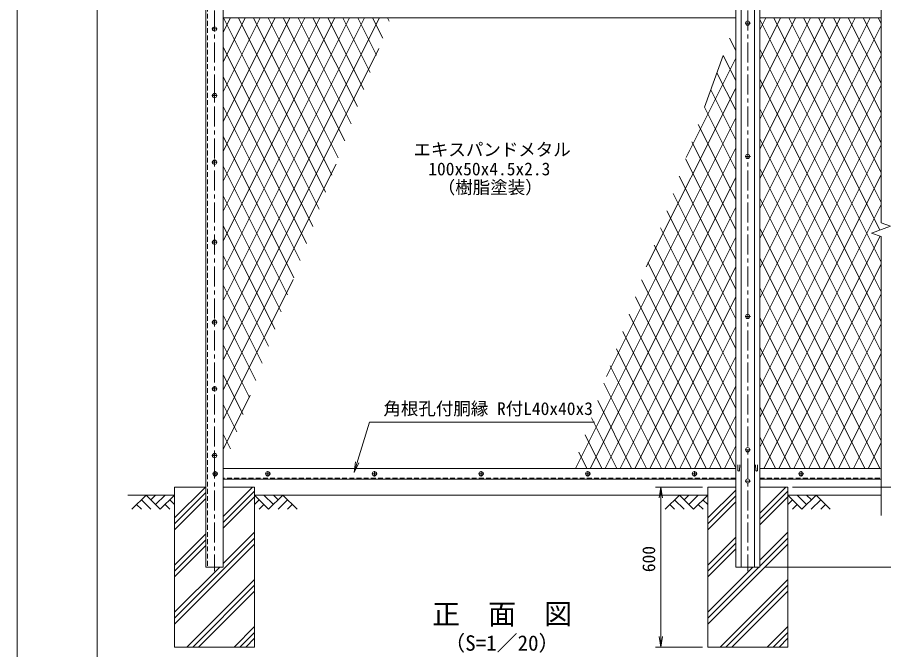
# Model space of a CAD drawing. Units: millimetres, scale not verified. Extents: x -4200 to 4200, y -2970 to 2970.
# Drawn here: x -4200 to -951, y -590 to 1782 of the extents above; entities that cross this region are included whole.
import ezdxf
from ezdxf.enums import TextEntityAlignment as Align

# ---------------------------------------------------------------- set-up
doc = ezdxf.new("R2010")
doc.units = ezdxf.units.MM
doc.header["$LTSCALE"] = 15
doc.linetypes.add('CHAIN1', pattern=[8, 5, -1, 1, -1])
doc.linetypes.add('DASHED1', pattern=[1.8, 1.2, -0.6])
doc.layers.add('0-0_D-TTL-TXT', color=7, linetype='Continuous')
for name, color, linetype, lineweight in [('0-3_D-STR1', 1, 'Continuous', 9), ('0-4_D-BMK', 2, 'CHAIN1', 9), ('0-5_D-BGD', 7, 'Continuous', 9), ('0-6_D-STR4', 7, 'Continuous', 9), ('0-7_D-STR-DIM', 7, 'Continuous', 9), ('0-8_0', 7, 'Continuous', 9), ('0-9_D-DCR-HCH', 7, 'Continuous', 9), ('0-A_D-STR3', 3, 'Continuous', 9), ('0-B_D-STR-TXT', 7, 'Continuous', 9), ('0-C_D-STR2', 7, 'Continuous', 9), ('0-D_D-TTL', 2, 'Continuous', 9)]:
    doc.layers.add(name, color=color, linetype=linetype, lineweight=lineweight)
doc.styles.add('ＭＳ ゴシック', font='')
doc.styles.get('ＭＳ ゴシック').set_extended_font_data('MS Gothic')

# ---------------------------------------------------------------- blocks, each defined once
blk = doc.blocks.new('_Open')
at = {"layer": '0-8_0'}
blk.add_line((-15, 2.5), (0, 0), dxfattribs=at)
blk.add_lwpolyline([(-15, -2.5), (0, 0), (-15, 0)], dxfattribs=at)

msp = doc.modelspace()

# ---------------------------------------------------------------- linework, layer by layer
at = {"layer": '0-3_D-STR1'}
for p, q in [((-3493.04, 2276.71), (-3493.04, -280.1)), ((-3428.04, -280.1), (-3428.04, 2256.89)), ((-1505.54, -280.1), (-1505.54, 2258.58)), ((-1485.54, -280.1), (-1485.54, 2256.89)), ((-1435.54, -280.1), (-1435.54, 2256.89)), ((-1415.54, -280.1), (-1415.54, 2258.58)), ((-3428.04, 1779.9), (-1505.54, 1779.9)), ((-960.54, 1779.9), (-1415.54, 1779.9)), ((-1497.04, 81.52), (-1497.79, 103.02)), ((-1491.04, 81.52), (-1490.29, 103.02)), ((-1430.04, 81.52), (-1430.79, 103.02)), ((-1424.04, 81.52), (-1423.29, 103.02)), ((-3428.04, 89.9), (-1505.54, 89.9)), ((-960.54, 89.9), (-1415.54, 89.9)), ((-1505.54, 49.9), (-3428.04, 49.9)), ((-1415.54, 49.9), (-960.54, 49.9)), ((-3493.04, -280.1), (-3428.04, -280.1)), ((-1505.54, -280.1), (-1415.54, -280.1))]:
    msp.add_line(p, q, dxfattribs=at)
at = {"layer": '0-3_D-STR1', "linetype": 'DASHED1'}
for p, q in [((-3487.04, 2253.89), (-3487.04, -280.1)), ((-1505.54, 52.9), (-3428.04, 52.9)), ((-1415.54, 52.9), (-960.54, 52.9))]:
    msp.add_line(p, q, dxfattribs=at)
at = {"layer": '0-3_D-STR1'}
for centre in [(-1494.04, 82.77), (-1427.04, 82.77)]:
    msp.add_arc(centre, 3.25, 202.61986, 337.38014, dxfattribs=at)
at = {"layer": '0-4_D-BMK'}
for p, q in [((-3460.54, 2287.45), (-3460.54, -295.1)), ((-1460.54, 2287.45), (-1460.54, -295.1)), ((-1450.54, 1759.9), (-1470.54, 1759.9)), ((-3450.04, 1737.9), (-3470.04, 1737.9)), ((-3460.04, 1747.9), (-3460.04, 1727.9)), ((-3460.04, 1497.9), (-3460.04, 1477.9)), ((-3450.04, 1487.9), (-3470.04, 1487.9)), ((-3450.04, 1237.9), (-3470.04, 1237.9)), ((-3460.04, 1247.9), (-3460.04, 1227.9)), ((-1450.54, 1259.9), (-1470.54, 1259.9)), ((-3460.04, 947.9), (-3460.04, 927.9)), ((-3450.04, 937.9), (-3470.04, 937.9)), ((-1450.54, 659.9), (-1470.54, 659.9)), ((-3450.04, 637.9), (-3470.04, 637.9)), ((-3460.04, 647.9), (-3460.04, 627.9)), ((-3460.04, 397.9), (-3460.04, 377.9)), ((-3450.04, 387.9), (-3470.04, 387.9)), ((-3450.04, 137.9), (-3470.04, 137.9)), ((-3460.04, 147.9), (-3460.04, 127.9)), ((-1450.54, 159.9), (-1470.54, 159.9)), ((-3448.04, 69.9), (-3468.04, 69.9)), ((-3458.04, 79.9), (-3458.04, 59.9)), ((-3250.54, 69.89), (-3270.54, 69.89)), ((-3260.54, 59.89), (-3260.54, 79.89)), ((-2850.54, 69.89), (-2870.54, 69.89)), ((-2860.54, 59.89), (-2860.54, 79.89)), ((-2450.54, 69.89), (-2470.54, 69.89)), ((-2460.54, 59.89), (-2460.54, 79.89)), ((-2050.54, 69.89), (-2070.54, 69.89)), ((-2060.54, 59.89), (-2060.54, 79.89)), ((-1650.54, 69.89), (-1670.54, 69.89)), ((-1660.54, 59.89), (-1660.54, 79.89)), ((-1250.54, 69.89), (-1270.54, 69.89)), ((-1260.54, 59.89), (-1260.54, 79.89)), ((-1450.54, 42.4), (-1470.54, 42.4))]:
    msp.add_line(p, q, dxfattribs=at)
at = {"layer": '0-5_D-BGD'}
for p, q in [((-3610.54, -10.1), (-3785.54, -10.1)), ((-1610.54, -10.1), (-3310.54, -10.1)), ((-1310.54, -10.1), (-960.54, -10.1))]:
    msp.add_line(p, q, dxfattribs=at)
at = {"layer": '0-6_D-STR4'}
for p, q in [((-3610.54, 19.9), (-3610.54, -580.1)), ((-3493.04, 19.9), (-3610.54, 19.9)), ((-3310.54, 19.9), (-3428.04, 19.9)), ((-3310.54, 19.9), (-3310.54, -580.1)), ((-1610.54, 19.9), (-1610.54, -580.1)), ((-1505.54, 19.9), (-1610.54, 19.9)), ((-1310.54, 19.9), (-1415.54, 19.9)), ((-1310.54, 19.9), (-1310.54, -580.1)), ((-3310.54, -580.1), (-3610.54, -580.1)), ((-1310.54, -580.1), (-1610.54, -580.1))]:
    msp.add_line(p, q, dxfattribs=at)
at = {"layer": '0-7_D-STR-DIM'}
for p, q in [((-960.54, 2287.45), (-960.54, 1010.55)), ((-1622.93, 1444.52), (-1552.28, 1638.63)), ((-925.3, 997.72), (-960.54, 1010.55)), ((-995.78, 972.07), (-925.3, 997.72)), ((-960.54, 959.24), (-995.78, 972.07)), ((-960.54, 959.24), (-960.54, -87.41)), ((-1630.54, 19.9), (-1806.52, 19.9)), ((-1292.77, 19.9), (-409.49, 19.9)), ((-1290.54, 19.9), (-529.49, 19.9)), ((-1290.54, 19.9), (-409.49, 19.9)), ((-1270.54, 19.9), (-285.8, 19.9)), ((-1786.52, -20.1), (-1786.52, -540.1)), ((-1395.54, -280.1), (-409.49, -280.1)), ((-1630.54, -580.1), (-1806.52, -580.1))]:
    msp.add_line(p, q, dxfattribs=at)
at = {"layer": '0-9_D-DCR-HCH'}
for p, q in [((-3610.54, -96.24), (-3494.4, 19.9)), ((-3428.04, -90.52), (-3317.62, 19.9)), ((-3428.04, -112.62), (-3310.54, 4.88)), ((-1610.54, -96.24), (-1505.54, 8.76)), ((-1415.54, -78.02), (-1317.62, 19.9)), ((-1415.54, -100.12), (-1310.54, 4.88)), ((-3716.96, -10.1), (-3770.17, -63.32)), ((-3734.7, -27.84), (-3699.06, -63.32)), ((-3716.96, -10.1), (-3663.75, -63.32)), ((-3699.22, -27.84), (-3681.49, -10.1)), ((-3681.49, -45.58), (-3646.01, -10.1)), ((-3663.75, -63.32), (-3610.54, -10.1)), ((-3628.27, -27.84), (-3610.54, -45.5)), ((-3610.54, -118.34), (-3493.04, -0.84)), ((-3610.54, -140.44), (-3493.04, -22.94)), ((-3428.04, -134.71), (-3310.54, -17.21)), ((-3257.32, -63.32), (-3310.54, -10.1)), ((-3292.8, -27.84), (-3310.54, -45.5)), ((-3239.59, -45.58), (-3275.06, -10.1)), ((-3204.11, -10.1), (-3257.32, -63.32)), ((-3221.76, -27.93), (-3239.59, -10.1)), ((-3186.38, -27.84), (-3222.01, -63.32)), ((-3204.11, -10.1), (-3150.9, -63.32)), ((-1716.96, -10.1), (-1770.17, -63.32)), ((-1734.7, -27.84), (-1699.06, -63.32)), ((-1716.96, -10.1), (-1663.75, -63.32)), ((-1699.22, -27.84), (-1681.49, -10.1)), ((-1681.49, -45.58), (-1646.01, -10.1)), ((-1663.75, -63.32), (-1610.54, -10.1)), ((-1628.27, -27.84), (-1610.54, -45.5)), ((-1610.54, -118.34), (-1505.54, -13.34)), ((-1415.54, -122.21), (-1310.54, -17.21)), ((-1257.32, -63.32), (-1310.54, -10.1)), ((-1292.8, -27.84), (-1310.54, -45.5)), ((-1239.59, -45.58), (-1275.06, -10.1)), ((-1204.11, -10.1), (-1257.32, -63.32)), ((-1221.76, -27.93), (-1239.59, -10.1)), ((-1186.38, -27.84), (-1222.01, -63.32)), ((-1204.11, -10.1), (-1150.9, -63.32)), ((-3752.44, -45.58), (-3734.62, -63.32)), ((-3646.01, -45.58), (-3628.19, -63.32)), ((-3275.06, -45.58), (-3292.88, -63.32)), ((-3168.64, -45.58), (-3186.46, -63.32)), ((-1752.44, -45.58), (-1734.62, -63.32)), ((-1646.01, -45.58), (-1628.19, -63.32)), ((-1610.54, -140.44), (-1505.54, -35.44)), ((-1275.06, -45.58), (-1292.88, -63.32)), ((-1168.64, -45.58), (-1186.46, -63.32)), ((-3610.54, -273.02), (-3493.04, -155.52)), ((-3428.04, -267.3), (-3310.54, -149.8)), ((-1415.54, -254.8), (-1310.54, -149.8)), ((-3610.54, -471.89), (-3310.54, -171.89)), ((-3610.54, -295.12), (-3493.04, -177.62)), ((-3610.54, -493.99), (-3310.54, -193.99)), ((-1610.54, -273.02), (-1505.54, -168.02)), ((-1610.54, -295.12), (-1505.54, -190.12)), ((-1610.54, -493.99), (-1310.54, -193.99)), ((-1415.54, -276.89), (-1310.54, -171.89)), ((-3610.54, -317.21), (-3493.04, -199.71)), ((-1610.54, -317.21), (-1505.54, -212.21)), ((-3610.54, -449.8), (-3440.84, -280.1)), ((-1610.54, -471.89), (-1418.75, -280.1)), ((-1610.54, -449.8), (-1440.84, -280.1)), ((-3564.07, -580.1), (-3310.54, -326.57)), ((-3541.97, -580.1), (-3310.54, -348.67)), ((-1564.07, -580.1), (-1310.54, -326.57)), ((-1541.97, -580.1), (-1310.54, -348.67)), ((-3519.87, -580.1), (-3310.54, -370.77)), ((-1519.87, -580.1), (-1310.54, -370.77)), ((-3387.29, -580.1), (-3310.54, -503.35)), ((-1387.29, -580.1), (-1310.54, -503.35)), ((-3365.19, -580.1), (-3310.54, -525.45)), ((-3343.1, -580.1), (-3310.54, -547.54)), ((-1365.19, -580.1), (-1310.54, -525.45)), ((-1343.1, -580.1), (-1310.54, -547.54))]:
    msp.add_line(p, q, dxfattribs=at)
at = {"layer": '0-A_D-STR3'}
for centre in [(-1460.54, 1759.9), (-3460.04, 1737.9), (-3460.04, 1487.9), (-1460.54, 1259.9), (-3460.04, 1237.9), (-3460.04, 937.9), (-1460.54, 659.9), (-3460.04, 637.9), (-3460.04, 387.9), (-1460.54, 159.9), (-3460.04, 137.9), (-3458.04, 69.9), (-3260.54, 69.89), (-2860.54, 69.89), (-2460.54, 69.89), (-2060.54, 69.89), (-1660.54, 69.89), (-1260.54, 69.89), (-1460.54, 42.4)]:
    msp.add_circle(centre, 8, dxfattribs=at)
at = {"layer": '0-B_D-STR-TXT'}
msp.add_lwpolyline([(-2035.08, 262.99), (-2878.82, 262.99), (-2936.56, 75.87)], dxfattribs=at)
at = {"layer": '0-C_D-STR2'}
for p, q in [((-3401.01, 1779.9), (-3428.04, 1725.83)), ((-3345.1, 1779.9), (-3428.04, 1614.03)), ((-3289.2, 1779.9), (-3428.04, 1502.23)), ((-3233.3, 1779.9), (-3428.04, 1390.42)), ((-3177.4, 1779.9), (-3428.04, 1278.62)), ((-3121.5, 1779.9), (-3428.04, 1166.82)), ((-3065.6, 1779.9), (-3428.04, 1055.01)), ((-3009.69, 1779.9), (-3428.04, 943.21)), ((-2953.79, 1779.9), (-3428.04, 831.41)), ((-2897.89, 1779.9), (-3428.04, 719.6)), ((-2841.99, 1779.9), (-3428.04, 607.8)), ((-3067.43, 1061.61), (-3426.58, 1779.9)), ((-3043.62, 1125.78), (-3370.68, 1779.9)), ((-3019.8, 1189.96), (-3314.78, 1779.9)), ((-2995.99, 1254.13), (-3258.87, 1779.9)), ((-2972.17, 1318.3), (-3202.97, 1779.9)), ((-2948.36, 1382.48), (-3147.07, 1779.9)), ((-2924.55, 1446.65), (-3091.17, 1779.9)), ((-2900.73, 1510.83), (-3035.27, 1779.9)), ((-2876.92, 1575), (-2979.37, 1779.9)), ((-2853.1, 1639.17), (-2923.46, 1779.9)), ((-2829.29, 1703.35), (-2867.56, 1779.9)), ((-2805.47, 1767.52), (-2811.66, 1779.9)), ((-1393.01, 1779.9), (-1415.54, 1734.83)), ((-1337.1, 1779.9), (-1415.54, 1623.03)), ((-1281.2, 1779.9), (-1415.54, 1511.23)), ((-1225.3, 1779.9), (-1415.54, 1399.42)), ((-1169.4, 1779.9), (-1415.54, 1287.62)), ((-1113.5, 1779.9), (-1415.54, 1175.82)), ((-1057.6, 1779.9), (-1415.54, 1064.01)), ((-1001.69, 1779.9), (-1415.54, 952.21)), ((-960.54, 863.82), (-1415.54, 1773.81)), ((-964.46, 983.47), (-1362.68, 1779.9)), ((-960.54, 1087.42), (-1306.78, 1779.9)), ((-960.54, 1199.22), (-1250.87, 1779.9)), ((-960.54, 1311.03), (-1194.97, 1779.9)), ((-960.54, 1422.83), (-1139.07, 1779.9)), ((-960.54, 1534.63), (-1083.17, 1779.9)), ((-960.54, 1646.44), (-1027.27, 1779.9)), ((-960.54, 1758.24), (-971.37, 1779.9)), ((-960.54, 1750.41), (-1415.54, 840.41)), ((-1505.54, 1656.94), (-1528.73, 1703.33)), ((-3091.25, 997.44), (-3428.04, 1671.01)), ((-2843.46, 1665.14), (-3428.04, 496)), ((-960.54, 752.01), (-1415.54, 1662.01)), ((-1505.54, 1628.09), (-1691.44, 1256.28)), ((-1505.54, 1545.14), (-1552.28, 1638.63)), ((-960.54, 1638.6), (-1415.54, 728.6)), ((-1505.54, 1433.34), (-1575.83, 1573.92)), ((-3115.06, 933.26), (-3428.04, 1559.2)), ((-960.54, 640.21), (-1415.54, 1550.2)), ((-1505.54, 1516.29), (-1841.02, 845.33)), ((-1505.54, 1321.54), (-1599.38, 1509.22)), ((-960.54, 1526.8), (-1415.54, 616.8)), ((-3138.88, 869.09), (-3428.04, 1447.4)), ((-1505.54, 1209.73), (-1622.93, 1444.52)), ((-960.54, 528.41), (-1415.54, 1438.4)), ((-1505.54, 1404.49), (-1990.59, 434.38)), ((-960.54, 1415), (-1415.54, 505)), ((-1505.54, 1097.93), (-1646.48, 1379.82)), ((-3162.69, 804.92), (-3428.04, 1335.6)), ((-1505.54, 986.13), (-1670.03, 1315.11)), ((-960.54, 416.61), (-1415.54, 1326.6)), ((-960.54, 1303.19), (-1415.54, 393.19)), ((-1505.54, 1292.68), (-2106.93, 89.9)), ((-1505.54, 874.32), (-1693.58, 1250.41)), ((-3004.4, 1231.46), (-3428.04, 384.19)), ((-3186.51, 740.74), (-3428.04, 1223.8)), ((-960.54, 304.8), (-1415.54, 1214.8)), ((-1505.54, 1180.88), (-2051.03, 89.9)), ((-1505.54, 762.52), (-1717.13, 1185.7)), ((-960.54, 1191.39), (-1415.54, 281.39)), ((-3210.32, 676.57), (-3428.04, 1111.99)), ((-1505.54, 650.72), (-1740.68, 1121)), ((-960.54, 193), (-1415.54, 1102.99)), ((-960.54, 1079.59), (-1415.54, 169.59)), ((-1505.54, 1069.08), (-1995.13, 89.9)), ((-1505.54, 538.91), (-1764.23, 1056.3)), ((-3234.14, 612.4), (-3428.04, 1000.19)), ((-1505.54, 427.11), (-1787.78, 991.59)), ((-964.89, 89.9), (-1415.54, 991.19)), ((-1505.54, 957.27), (-1939.22, 89.9)), ((-964.15, 960.56), (-1399.48, 89.9)), ((-1505.54, 315.31), (-1811.33, 926.89)), ((-3257.95, 548.22), (-3428.04, 888.39)), ((-1020.79, 89.9), (-1415.54, 879.39)), ((-1505.54, 845.47), (-1883.32, 89.9)), ((-1505.54, 203.5), (-1834.88, 862.19)), ((-960.54, 855.98), (-1343.58, 89.9)), ((-3165.34, 797.78), (-3428.04, 272.39)), ((-1505.54, 91.7), (-1858.43, 797.48)), ((-3281.77, 484.05), (-3428.04, 776.59)), ((-1076.69, 89.9), (-1415.54, 767.59)), ((-1560.54, 89.9), (-1881.98, 732.78)), ((-1505.54, 733.67), (-1827.42, 89.9)), ((-960.54, 744.18), (-1287.68, 89.9)), ((-3305.58, 419.87), (-3428.04, 664.78)), ((-1616.44, 89.9), (-1905.53, 668.08)), ((-1132.59, 89.9), (-1415.54, 655.78)), ((-1505.54, 621.86), (-1771.52, 89.9)), ((-960.54, 632.37), (-1231.77, 89.9)), ((-1672.34, 89.9), (-1929.08, 603.37)), ((-3329.4, 355.7), (-3428.04, 552.98)), ((-1728.24, 89.9), (-1952.63, 538.67)), ((-1188.49, 89.9), (-1415.54, 543.98)), ((-960.54, 520.57), (-1175.87, 89.9)), ((-1505.54, 510.06), (-1715.62, 89.9)), ((-1784.14, 89.9), (-1976.18, 473.97)), ((-3353.21, 291.53), (-3428.04, 441.18)), ((-1244.39, 89.9), (-1415.54, 432.18)), ((-1840.05, 89.9), (-1999.73, 409.26)), ((-1505.54, 398.26), (-1659.72, 89.9)), ((-960.54, 408.77), (-1119.97, 89.9)), ((-3326.28, 364.1), (-3428.04, 160.59)), ((-3377.03, 227.35), (-3428.04, 329.37)), ((-1895.95, 89.9), (-2023.28, 344.56)), ((-1300.3, 89.9), (-1415.54, 320.37)), ((-960.54, 296.96), (-1064.07, 89.9)), ((-1951.85, 89.9), (-2046.83, 279.86)), ((-1505.54, 286.45), (-1603.81, 89.9)), ((-3400.84, 163.18), (-3428.04, 217.57)), ((-2007.75, 89.9), (-2070.38, 215.15)), ((-1356.2, 89.9), (-1415.54, 208.57)), ((-1505.54, 174.65), (-1547.91, 89.9)), ((-960.54, 185.16), (-1008.17, 89.9)), ((-2063.65, 89.9), (-2093.93, 150.45))]:
    msp.add_line(p, q, dxfattribs=at)
at = {"layer": '0-D_D-TTL', "color": 7}
msp.add_lwpolyline([(-4200.01, -2970.04), (4199.99, -2970.04), (4199.99, 2969.96), (-4200.01, 2969.96)], close=True, dxfattribs=at)
at = {"layer": '0-D_D-TTL'}
msp.add_lwpolyline([(-3900.01, 2769.96), (3899.99, 2769.96), (3899.99, -2770.04), (-3900.01, -2770.04)], close=True, dxfattribs=at)

# ---------------------------------------------------------------- block references
at = {"layer": '0-7_D-STR-DIM', "xscale": 2.666667, "yscale": 2.666667}
for p, rotation in [((-1786.52, 19.9), 90), ((-1786.52, -580.1), 270)]:
    msp.add_blockref('_Open', p, dxfattribs=dict(at, rotation=rotation))
at = {"layer": '0-B_D-STR-TXT', "xscale": 2.666667, "yscale": 2.666667, "rotation": 252.85394}
msp.add_blockref('_Open', (-2937.15, 73.95), dxfattribs=at)

# ---------------------------------------------------------------- texts
at = {"layer": '0-0_D-TTL-TXT', "style": 'ＭＳ ゴシック'}
for s, height, p in [('正\u3000面\u3000図', 76.98, (-2644.33, -518.15)), ('（S=1／20）', 57.73, (-2598.85, -611.35))]:
    msp.add_text(s, height=height, dxfattribs=at).set_placement(p, align=Align.BOTTOM_LEFT)
at = {"layer": '0-7_D-STR-DIM', "style": 'ＭＳ ゴシック'}
msp.add_text('600', height=48.06, rotation=90, dxfattribs=at).set_placement((-1793.27, -299.35), align=Align.BOTTOM_LEFT)
at = {"layer": '0-B_D-STR-TXT', "style": 'ＭＳ ゴシック'}
for s, p in [('エキスパンドメタル', (-2714.25, 1247.3)), ('100x50x4.5x2.3', (-2658.56, 1174.56)), ('（樹脂塗装）', (-2623, 1105.37)), ('角根孔付胴縁 R付L40x40x3', (-2826.88, 275.58))]:
    msp.add_text(s, height=48.06, dxfattribs=at).set_placement(p, align=Align.BOTTOM_LEFT)

doc.saveas('drawing.dxf')
